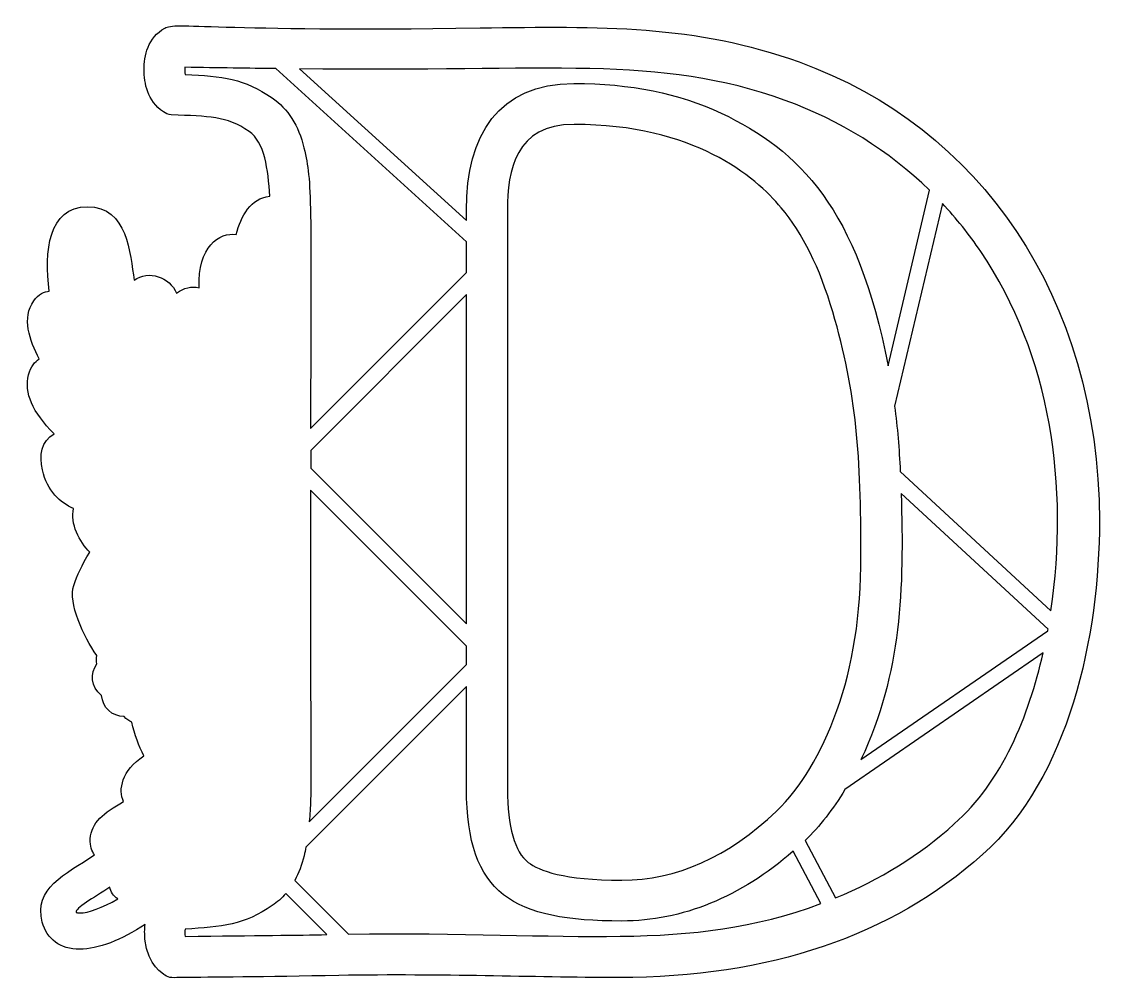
# Model space of a CAD drawing. Header units: millimetres. Extents: x -471 to 1551, y -2688 to 316.
# Drawn here: x 37.6 to 165, y -429.3 to -316.2 of the extents above; entities that cross this region are included whole.
import ezdxf

# ---------------------------------------------------------------- set-up
doc = ezdxf.new("R2010")
doc.units = ezdxf.units.MM
doc.header["$MEASUREMENT"] = 0
doc.layers.add('Layer 1', color=7, linetype='Continuous')

msp = doc.modelspace()

# ---------------------------------------------------------------- linework, layer by layer
at = {"layer": 'Layer 1', "color": 250}
for points, knots in [([(129.5125, -320.967), (117.2383, -316.5439), (106.1437, -316.7466), (91.8055, -316.9493), (91.8055, -316.9493), (60.254, -317.4101), (55.7019, -316.1937), (54.5224, -316.9678), (54.5224, -316.9678), (52.4767, -318.0736), (52.0529, -320.2483), (52.0529, -321.8885), (52.0529, -321.8885), (52.0529, -323.455), (52.4583, -325.5928), (54.3381, -326.8645), (54.3381, -326.8645), (54.5961, -327.0672), (54.9094, -327.1963), (55.2596, -327.2147), (55.2596, -327.2147), (59.7564, -327.4358), (61.7468, -327.3068), (64.4928, -329.1866), (64.4928, -329.1866), (66.2805, -330.4214), (66.7596, -333.665), (66.907, -336.8534), (66.907, -336.8534), (64.6586, -337.0561), (63.5344, -339.1939), (62.9447, -341.3686), (62.9447, -341.3686), (60.9543, -341.0553), (58.3926, -342.8245), (58.5584, -347.6531), (58.5584, -347.6531), (57.6738, -347.4504), (56.7524, -347.6347), (55.9046, -348.3166), (55.9046, -348.3166), (55.0568, -346.3999), (52.6241, -345.5153), (50.8733, -346.7685), (50.8733, -346.7685), (50.3942, -343.6355), (50.1362, -338.0881), (45.3629, -338.0881), (45.3629, -338.0881), (40.7002, -338.0881), (40.2579, -343.4143), (40.8292, -348.0586), (40.8292, -348.0586), (40.3132, -348.1323), (39.5944, -348.3903), (39.0046, -349.2197), (39.0046, -349.2197), (37.5671, -351.1732), (38.5255, -353.9008), (39.6496, -356.0755), (39.6496, -356.0755), (39.152, -356.3888), (38.6544, -356.9601), (38.3964, -357.9553), (38.3964, -357.9553), (37.8619, -360.0747), (38.8572, -362.3784), (41.4189, -364.9217), (41.4189, -364.9217), (39.8893, -365.7695), (39.6496, -367.5203), (40.0366, -369.179), (40.0366, -369.179), (40.6264, -371.7407), (42.1007, -373.0492), (43.7226, -373.768), (43.7226, -373.768), (43.2987, -375.4819), (44.386, -377.7487), (45.6577, -378.9282), (45.6577, -378.9282), (44.6441, -380.4763), (44.1649, -381.6189), (43.741, -382.8537), (43.741, -382.8537), (43.0407, -384.8994), (44.9021, -388.9355), (46.4501, -391.1471), (46.4501, -391.1471), (46.4133, -391.4788), (46.4133, -391.8105), (46.487, -392.1238), (46.487, -392.1238), (45.6577, -393.2665), (45.7129, -394.833), (47.0399, -395.8466), (47.0399, -395.8466), (47.1321, -397.2842), (48.2747, -398.353), (49.7122, -398.353), (49.7122, -398.353), (49.7122, -398.353), (49.7122, -398.353), (49.7122, -398.353), (49.7122, -398.353), (49.9702, -398.6663), (50.2835, -398.8875), (50.5969, -399.0165), (50.5969, -399.0165), (50.947, -400.4909), (51.4262, -401.8547), (52.0344, -403.0157), (52.0344, -403.0157), (49.4174, -404.7113), (48.9567, -407.0334), (49.6385, -408.4156), (49.6385, -408.4156), (47.2427, -409.7426), (45.8236, -410.8668), (45.6946, -412.8203), (45.6946, -412.8203), (45.6393, -413.6864), (45.8973, -414.2947), (46.1922, -414.7001), (46.1922, -414.7001), (42.6906, -417.0591), (38.9678, -418.6441), (40.0183, -422.6617), (40.0183, -422.6617), (40.5528, -424.6889), (42.1562, -425.8685), (44.4414, -425.8685), (44.4414, -425.8685), (46.5977, -425.8685), (49.4175, -424.7627), (52.1819, -422.9382), (52.1819, -422.9382), (52.1082, -423.4911), (52.1082, -424.0808), (52.1634, -424.6706), (52.1634, -424.6706), (52.4582, -427.8589), (54.4118, -428.8172), (54.504, -428.9278), (54.504, -428.9278), (55.0384, -429.3148), (55.4623, -429.2227), (56.7708, -429.2043), (56.7708, -429.2043), (59.6274, -429.1858), (66.3358, -429.1306), (75.0714, -428.9647), (75.0714, -428.9647), (87.6588, -428.7435), (97.6108, -429.2043), (108.171, -429.2043), (108.171, -429.2043), (126.0108, -429.2043), (140.4781, -424.302), (151.1857, -414.6633), (151.1857, -414.6633), (161.451, -405.6144), (165.0263, -388.8066), (165.0263, -375.2056), (165.0263, -375.2056), (164.9158, -348.6851), (150.8724, -328.6705), (129.5125, -320.967)], [0, 0, 0, 0, 0.02325581, 0.02325581, 0.02325581, 0.02325581, 0.04651163, 0.04651163, 0.04651163, 0.04651163, 0.06976744, 0.06976744, 0.06976744, 0.06976744, 0.09302326, 0.09302326, 0.09302326, 0.09302326, 0.11627907, 0.11627907, 0.11627907, 0.11627907, 0.13953488, 0.13953488, 0.13953488, 0.13953488, 0.1627907, 0.1627907, 0.1627907, 0.1627907, 0.18604651, 0.18604651, 0.18604651, 0.18604651, 0.20930233, 0.20930233, 0.20930233, 0.20930233, 0.23255814, 0.23255814, 0.23255814, 0.23255814, 0.25581395, 0.25581395, 0.25581395, 0.25581395, 0.27906977, 0.27906977, 0.27906977, 0.27906977, 0.30232558, 0.30232558, 0.30232558, 0.30232558, 0.3255814, 0.3255814, 0.3255814, 0.3255814, 0.34883721, 0.34883721, 0.34883721, 0.34883721, 0.37209302, 0.37209302, 0.37209302, 0.37209302, 0.39534884, 0.39534884, 0.39534884, 0.39534884, 0.41860465, 0.41860465, 0.41860465, 0.41860465, 0.44186047, 0.44186047, 0.44186047, 0.44186047, 0.46511628, 0.46511628, 0.46511628, 0.46511628, 0.48837209, 0.48837209, 0.48837209, 0.48837209, 0.51162791, 0.51162791, 0.51162791, 0.51162791, 0.53488372, 0.53488372, 0.53488372, 0.53488372, 0.55813953, 0.55813953, 0.55813953, 0.55813953, 0.58139535, 0.58139535, 0.58139535, 0.58139535, 0.60465116, 0.60465116, 0.60465116, 0.60465116, 0.62790698, 0.62790698, 0.62790698, 0.62790698, 0.65116279, 0.65116279, 0.65116279, 0.65116279, 0.6744186, 0.6744186, 0.6744186, 0.6744186, 0.69767442, 0.69767442, 0.69767442, 0.69767442, 0.72093023, 0.72093023, 0.72093023, 0.72093023, 0.74418605, 0.74418605, 0.74418605, 0.74418605, 0.76744186, 0.76744186, 0.76744186, 0.76744186, 0.79069767, 0.79069767, 0.79069767, 0.79069767, 0.81395349, 0.81395349, 0.81395349, 0.81395349, 0.8372093, 0.8372093, 0.8372093, 0.8372093, 0.86046512, 0.86046512, 0.86046512, 0.86046512, 0.88372093, 0.88372093, 0.88372093, 0.88372093, 0.90697674, 0.90697674, 0.90697674, 0.90697674, 0.93023256, 0.93023256, 0.93023256, 0.93023256, 0.95348837, 0.95348837, 0.95348837, 0.95348837, 1, 1, 1, 1]), ([(127.8722, -325.5191), (134.3594, -327.8596), (140.1279, -331.4718), (144.9196, -336.1345), (144.9196, -336.1345), (144.9196, -336.1345), (140.0358, -356.9046), (140.0358, -356.9046), (140.0358, -356.9046), (136.442, -338.3091), (129.6046, -331.4349), (120.2793, -327.0118), (120.2793, -327.0118), (115.377, -324.6897), (109.5348, -323.5102), (102.8817, -323.5102), (102.8817, -323.5102), (93.9618, -323.5102), (90.1652, -329.6104), (90.1652, -338.4935), (90.1652, -338.4935), (90.1652, -338.4935), (90.1652, -339.7098), (90.1652, -339.7098), (90.1652, -339.7098), (90.1652, -339.7098), (70.4271, -321.7778), (70.4271, -321.7778), (70.4271, -321.7778), (100.5228, -322.1833), (112.7231, -320.064), (127.8722, -325.5191)], [0, 0, 0, 0, 0.11111111, 0.11111111, 0.11111111, 0.11111111, 0.22222222, 0.22222222, 0.22222222, 0.22222222, 0.33333333, 0.33333333, 0.33333333, 0.33333333, 0.44444444, 0.44444444, 0.44444444, 0.44444444, 0.55555556, 0.55555556, 0.55555556, 0.55555556, 0.66666667, 0.66666667, 0.66666667, 0.66666667, 0.77777778, 0.77777778, 0.77777778, 0.77777778, 1, 1, 1, 1]), ([(56.8999, -322.4414), (56.863, -322.1833), (56.8446, -321.87), (56.863, -321.5936), (56.863, -321.5936), (60.8807, -321.6673), (64.4745, -321.7226), (67.6443, -321.7594), (67.6443, -321.7594), (67.6443, -321.7594), (90.1653, -342.2163), (90.1653, -342.2163), (90.1653, -342.2163), (90.1653, -342.2163), (90.1653, -345.8654), (90.1653, -345.8654), (90.1653, -345.8654), (90.1653, -345.8654), (71.7357, -364.295), (71.7357, -364.295), (71.7357, -364.295), (71.8094, -337.2404), (71.9569, -335.3421), (70.9617, -331.1402), (70.9617, -331.1402), (70.335, -328.4863), (69.0634, -326.4959), (67.1836, -325.2058), (67.1836, -325.2058), (63.94, -322.9574), (61.323, -322.6257), (56.8999, -322.4414)], [0, 0, 0, 0, 0.11111111, 0.11111111, 0.11111111, 0.11111111, 0.22222222, 0.22222222, 0.22222222, 0.22222222, 0.33333333, 0.33333333, 0.33333333, 0.33333333, 0.44444444, 0.44444444, 0.44444444, 0.44444444, 0.55555556, 0.55555556, 0.55555556, 0.55555556, 0.66666667, 0.66666667, 0.66666667, 0.66666667, 0.77777778, 0.77777778, 0.77777778, 0.77777778, 1, 1, 1, 1]), ([(108.558, -417.7039), (101.6654, -417.7039), (98.7351, -416.5613), (97.4818, -415.6029), (97.4818, -415.6029), (95.8784, -414.3681), (95.0307, -411.3641), (95.0307, -406.9226), (95.0307, -406.9226), (95.0307, -406.9226), (95.0307, -338.4935), (95.0307, -338.4935), (95.0307, -338.4935), (95.0307, -333.7756), (95.9338, -328.3572), (102.9002, -328.3572), (102.9002, -328.3572), (117.0725, -328.3572), (124.3338, -334.5127), (127.3931, -338.1987), (127.3931, -338.1987), (129.9364, -341.258), (131.9452, -345.2756), (133.4933, -350.5281), (133.4933, -350.5281), (136.313, -360.0562), (136.8291, -367.7045), (136.8291, -379.3519), (136.8291, -379.3519), (136.8291, -386.263), (135.8707, -392.4185), (133.9725, -397.6525), (133.9725, -397.6525), (132.1111, -402.7944), (129.7152, -406.7936), (126.8402, -409.5212), (126.8402, -409.5212), (121.1639, -414.9579), (115.0084, -417.7039), (108.558, -417.7039)], [0, 0, 0, 0, 0.09090909, 0.09090909, 0.09090909, 0.09090909, 0.18181818, 0.18181818, 0.18181818, 0.18181818, 0.27272727, 0.27272727, 0.27272727, 0.27272727, 0.36363636, 0.36363636, 0.36363636, 0.36363636, 0.45454545, 0.45454545, 0.45454545, 0.45454545, 0.54545455, 0.54545455, 0.54545455, 0.54545455, 0.63636364, 0.63636364, 0.63636364, 0.63636364, 0.72727273, 0.72727273, 0.72727273, 0.72727273, 0.81818182, 0.81818182, 0.81818182, 0.81818182, 1, 1, 1, 1]), ([(150.983, -343.3774), (159.3316, -355.6515), (161.4326, -371.2061), (159.2947, -385.8392), (159.2947, -385.8392), (159.2947, -385.8392), (141.4733, -369.3816), (141.4733, -369.3816), (141.4733, -369.3816), (141.3443, -366.6908), (141.1415, -364.166), (140.8098, -361.678), (140.8098, -361.678), (140.8098, -361.678), (146.4493, -337.7011), (146.4493, -337.7011), (146.4493, -337.7011), (148.0895, -339.4518), (149.6192, -341.3501), (150.983, -343.3774)], [0, 0, 0, 0, 0.16666667, 0.16666667, 0.16666667, 0.16666667, 0.33333333, 0.33333333, 0.33333333, 0.33333333, 0.5, 0.5, 0.5, 0.5, 0.66666667, 0.66666667, 0.66666667, 0.66666667, 1, 1, 1, 1]), ([(90.1838, -387.4057), (90.1838, -387.4057), (71.7542, -368.9761), (71.7542, -368.9761), (71.7542, -368.9761), (71.7542, -368.2758), (71.7542, -367.5755), (71.7542, -366.8935), (71.7542, -366.8935), (71.7542, -366.8935), (90.1838, -348.464), (90.1838, -348.464), (90.1838, -348.464), (90.1838, -348.464), (90.1838, -387.4057), (90.1838, -387.4057)], [0, 0, 0, 0, 0.2, 0.2, 0.2, 0.2, 0.4, 0.4, 0.4, 0.4, 0.6, 0.6, 0.6, 0.6, 1, 1, 1, 1]), ([(71.7357, -371.5746), (71.7357, -371.5746), (90.1838, -390.0227), (90.1838, -390.0227), (90.1838, -390.0227), (90.1838, -390.0227), (90.1838, -392.2158), (90.1838, -392.2158), (90.1838, -392.2158), (90.1838, -392.2158), (71.5883, -410.7929), (71.5883, -410.7929), (71.5883, -410.7929), (71.92, -407.0332), (71.6988, -407.3465), (71.7357, -371.5746)], [0, 0, 0, 0, 0.2, 0.2, 0.2, 0.2, 0.4, 0.4, 0.4, 0.4, 0.6, 0.6, 0.6, 0.6, 1, 1, 1, 1]), ([(141.5839, -371.9801), (141.5839, -371.9801), (158.9446, -388.0139), (158.9446, -388.0139), (158.9446, -388.0139), (158.9261, -388.0876), (158.9261, -388.1614), (158.9077, -388.2166), (158.9077, -388.2166), (158.9077, -388.2166), (136.8291, -403.4395), (136.8291, -403.4395), (136.8291, -403.4395), (141.6576, -393.1373), (141.9156, -383.2959), (141.5839, -371.9801)], [0, 0, 0, 0, 0.2, 0.2, 0.2, 0.2, 0.4, 0.4, 0.4, 0.4, 0.6, 0.6, 0.6, 0.6, 1, 1, 1, 1]), ([(147.85, -411.0509), (143.777, -414.7184), (139.0775, -417.6487), (133.8066, -419.8049), (133.8066, -419.8049), (133.8066, -419.8049), (130.2128, -413.0044), (130.2128, -413.0044), (130.2128, -413.0044), (131.9452, -411.3457), (133.5301, -409.3185), (134.9307, -406.9779), (134.9307, -406.9779), (134.9307, -406.9779), (158.3547, -390.8336), (158.3547, -390.8336), (158.3547, -390.8336), (156.6962, -398.2791), (153.5262, -406.038), (147.85, -411.0509)], [0, 0, 0, 0, 0.16666667, 0.16666667, 0.16666667, 0.16666667, 0.33333333, 0.33333333, 0.33333333, 0.33333333, 0.5, 0.5, 0.5, 0.5, 0.66666667, 0.66666667, 0.66666667, 0.66666667, 1, 1, 1, 1]), ([(76.2325, -424.0806), (76.2325, -424.0806), (69.8743, -417.7224), (69.8743, -417.7224), (69.8743, -417.7224), (70.3535, -416.8562), (70.7221, -415.8978), (70.9801, -414.8105), (70.9801, -414.8105), (71.0538, -414.4788), (71.1276, -414.1471), (71.2013, -413.7784), (71.2013, -413.7784), (71.2013, -413.7784), (90.1838, -394.7959), (90.1838, -394.7959), (90.1838, -394.7959), (90.1838, -394.7959), (90.1838, -406.9042), (90.1838, -406.9042), (90.1838, -406.9042), (90.1838, -419.4363), (95.7126, -422.5325), (108.5581, -422.5325), (108.5581, -422.5325), (115.6719, -422.5325), (122.6383, -419.6759), (128.8122, -414.2761), (128.8122, -414.2761), (128.8122, -414.2761), (132.0927, -420.4684), (132.0927, -420.4684), (132.0927, -420.4684), (116.2432, -426.329), (103.3056, -423.712), (76.2325, -424.0806)], [0, 0, 0, 0, 0.1, 0.1, 0.1, 0.1, 0.2, 0.2, 0.2, 0.2, 0.3, 0.3, 0.3, 0.3, 0.4, 0.4, 0.4, 0.4, 0.5, 0.5, 0.5, 0.5, 0.6, 0.6, 0.6, 0.6, 0.7, 0.7, 0.7, 0.7, 0.8, 0.8, 0.8, 0.8, 1, 1, 1, 1]), ([(44.4599, -421.5742), (44.2203, -421.5742), (44.0913, -421.5373), (44.0176, -421.5189), (44.0176, -421.5189), (43.8701, -421.0029), (46.0633, -419.8233), (48.0168, -418.5149), (48.0168, -418.5149), (48.0905, -419.0678), (48.4038, -419.5838), (48.9383, -419.8971), (48.9383, -419.8971), (47.1137, -420.9844), (45.4735, -421.5742), (44.4599, -421.5742)], [0, 0, 0, 0, 0.2, 0.2, 0.2, 0.2, 0.4, 0.4, 0.4, 0.4, 0.6, 0.6, 0.6, 0.6, 1, 1, 1, 1]), ([(56.8999, -423.4724), (61.2124, -423.2697), (63.9768, -422.938), (67.202, -420.7079), (67.202, -420.7079), (67.7918, -420.3025), (68.3446, -419.8233), (68.8054, -419.2704), (68.8054, -419.2704), (68.8054, -419.2704), (73.6708, -424.1358), (73.6708, -424.1358), (73.6708, -424.1358), (70.3535, -424.1911), (65.4696, -424.2648), (56.8999, -424.3385), (56.8999, -424.3385), (56.863, -424.0622), (56.863, -423.7489), (56.8999, -423.4724)], [0, 0, 0, 0, 0.16666667, 0.16666667, 0.16666667, 0.16666667, 0.33333333, 0.33333333, 0.33333333, 0.33333333, 0.5, 0.5, 0.5, 0.5, 0.66666667, 0.66666667, 0.66666667, 0.66666667, 1, 1, 1, 1])]:
    msp.add_open_spline(points, degree=3, knots=knots, dxfattribs=at)

doc.saveas('drawing.dxf')
